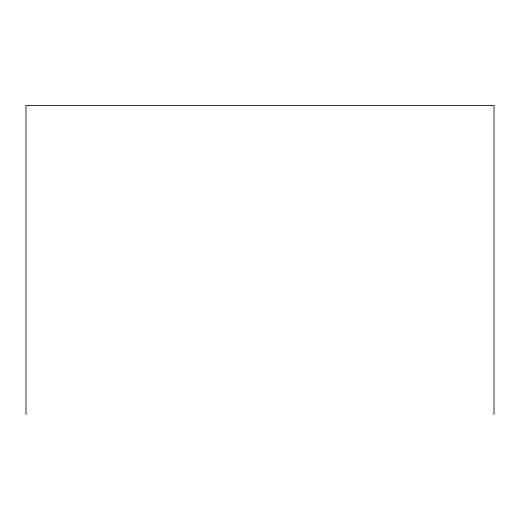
<?xml version="1.0" encoding="UTF-8"?>
<svg xmlns="http://www.w3.org/2000/svg" width="520" height="520" viewBox="0 0 520 520"><rect width="100%" height="100%" fill="white"/><g stroke="black" fill="none" stroke-linecap="round" stroke-linejoin="round"><path stroke-width="0.78" d="M494 414.531L494 105.469L26 105.469L26 414.531"/></g></svg>
